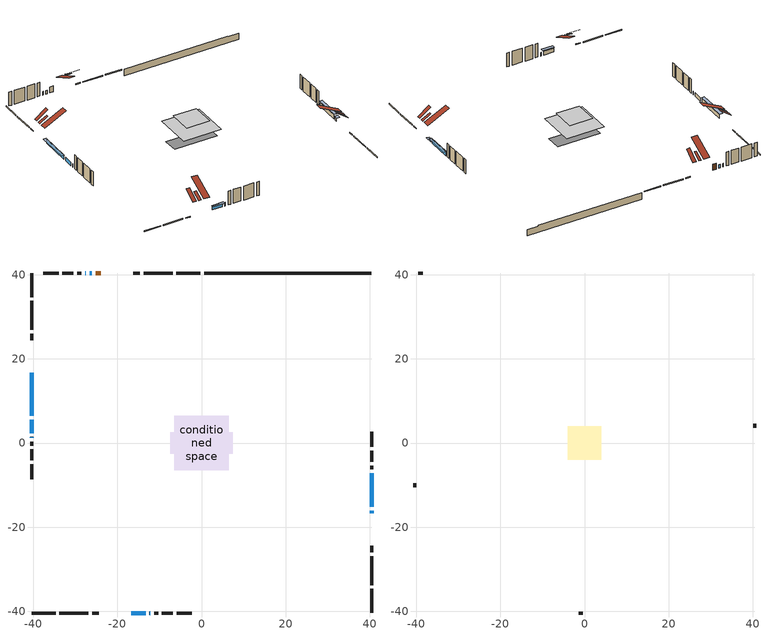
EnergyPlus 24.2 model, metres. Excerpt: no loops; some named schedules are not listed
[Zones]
conditioned space
 floor outside (Floor1 construction): -1.49,-1.49 -1.49,1.49 1.49,1.49 1.49,-1.49 z0.82
 floor adiabatic (AdiabaticFloorConstruction): -6.45,-6.45 -6.45,6.45 6.45,6.45 6.45,-6.45 z3.26
 floor foundation (Slab1 construction): -7.37,-2.56 -7.37,2.56 7.37,2.56 7.37,-2.56 z-1.47
 wall outside (RimJoist1 construction): -0.24,40.4 -5.95,40.4 / -40.4,-40.4 -34.69,-40.4 / -40.4,40.4 -40.4,34.69 / 40.4,-40.4 40.4,-34.69 z0.82:1.12
 wall outside (RimJoist2 construction): -6.88,40.4 -13.75,40.4 / -33.76,-40.4 -26.89,-40.4 / -40.4,33.76 -40.4,26.89 / 40.4,-33.76 40.4,-26.89 z0.82:1.12
 wall outside (RimJoist3 construction): -14.68,40.4 -16.19,40.4 / -25.96,-40.4 -24.46,-40.4 / -40.4,25.96 -40.4,24.46 / 40.4,-25.96 40.4,-24.46 z0.82:1.12
 wall outside (AdiabaticWallConstruction 1): -23.95,40.4 -25.16,40.4 z0.82:2.85
 wall outside (AdiabaticWallConstruction): 40.4,-16.69 40.4,-16.08 z0.82:1.74; -40.4,16.69 -40.4,6.48 / -16.69,-40.4 -13.29,-40.4 / 40.4,-15.15 40.4,-7.21 z0.82:2.17; -40.4,5.56 -40.4,2.35 / -26.09,40.4 -26.55,40.4 / -40.4,1.43 -40.4,1.22 / -27.48,40.4 -27.69,40.4 / -12.36,-40.4 -12.15,-40.4 z0.82:2.04
 wall outside (Wall1 construction): -28.61,40.4 -29.52,40.4 / -11.22,-40.4 -10.32,-40.4 / -40.4,0.29 -40.4,-0.62 / 40.4,-6.28 40.4,-5.38 z0.82:5.7
 wall outside (Wall2 construction): -30.45,40.4 -33.04,40.4 / -9.39,-40.4 -6.8,-40.4 / -40.4,-1.54 -40.4,-4.14 / 40.4,-4.45 40.4,-1.86 z0.82:5.7
 wall outside (Wall3 construction): -33.97,40.4 -37.56,40.4 / -5.87,-40.4 -2.28,-40.4 / -40.4,-5.07 -40.4,-8.65 / 40.4,-0.93 40.4,2.66 z0.82:5.7
 wall foundation (FoundationWall1 construction): 0.69,40.4,-1.47 0.69,40.4,0.82 36.43,40.4,0.82 36.43,40.4,0.63 40.4,40.4,0.63 40.4,40.4,-1.47
 window (WindowConstruction 4): 40.4,-16.69 40.4,-16.08 z0.82:1.73
 window (WindowConstruction 1): -40.4,16.69 -40.4,6.48 z0.82:2.17
 window (WindowConstruction 2): -40.4,5.56 -40.4,2.35 z0.82:2.04
 window (WindowConstruction 5): -26.09,40.4 -26.55,40.4 z0.82:2.04
 window (WindowConstruction 3): -16.69,-40.4 -13.29,-40.4 z0.82:2.17
 window (WindowConstruction 6): -40.4,1.43 -40.4,1.22 z0.82:2.04
 window (WindowConstruction 7): -27.48,40.4 -27.68,40.4 z0.82:2.04
 window (WindowConstruction 8): -12.36,-40.4 -12.15,-40.4 z0.82:2.04
 window (WindowConstruction): 40.4,-15.15 40.4,-7.21 z0.82:2.17
 door (Door): -23.95,40.4 -25.16,40.4 z0.82:2.85
 ceiling adiabatic (AdiabaticFloorConstruction): 6.45,-6.45 6.45,6.45 -6.45,6.45 -6.45,-6.45 z3.26
 roof outside (Roof1 construction): -18.28,40.4,5.7 -18.28,36.69,8.49 -17.12,36.69,8.49 -17.12,40.4,5.7; -22.37,-40.4,5.7 -22.37,-36.69,8.49 -23.53,-36.69,8.49 -23.53,-40.4,5.7; -40.4,22.37,5.7 -36.69,22.37,8.49 -36.69,23.53,8.49 -40.4,23.53,5.7; 40.4,-22.37,5.7 36.69,-22.37,8.49 36.69,-23.53,8.49 40.4,-23.53,5.7
 roof outside (Roof2 construction): -20.02,40.4,5.7 -20.02,37.59,7.34 -19.21,37.59,7.34 -19.21,40.4,5.7; -20.62,-40.4,5.7 -20.62,-37.59,7.34 -21.44,-37.59,7.34 -21.44,-40.4,5.7; -40.4,20.62,5.7 -37.59,20.62,7.34 -37.59,21.44,7.34 -40.4,21.44,5.7; 40.4,-20.62,5.7 37.59,-20.62,7.34 37.59,-21.44,7.34 40.4,-21.44,5.7
attic - vented
 floor to conditioned space (Floor2 construction Reversed): -3.93,-3.93 -3.93,3.93 3.93,3.93 3.93,-3.93 z5.7
 wall outside (Wall4 construction): -38.48,40.4 -39.48,40.4 / -1.35,-40.4 -0.36,-40.4 / -40.4,-9.58 -40.4,-10.57 / 40.4,3.59 40.4,4.58 z0.82:5.7
 roof outside (Roof3 construction): -23.03,40.4,5.7 -23.03,32.98,9.41 -20.95,32.98,9.41 -20.95,40.4,5.7; -17.62,-40.4,5.7 -17.62,-32.98,9.41 -19.69,-32.98,9.41 -19.69,-40.4,5.7; -40.4,17.62,5.7 -32.98,17.62,9.41 -32.98,19.69,9.41 -40.4,19.69,5.7; 40.4,-17.62,5.7 32.98,-17.62,9.41 32.98,-19.69,9.41 40.4,-19.69,5.7
shading: 40.4,-15.78 40.4,-16.99 41.32,-16.99 41.32,-15.78 z2.03; -40.4,6.19 -40.4,16.99 -41.32,16.99 -41.32,6.19 z2.47; -12.99,-40.4 -16.99,-40.4 -16.99,-41.32 -12.99,-41.32 z2.47; 40.4,-6.91 40.4,-15.45 41.32,-15.45 41.32,-6.91 z2.47
[Building]
Building 1: Terrain=Suburbs
[Site:Location]
Montreal Intl AP_QC: Latitude {deg}=45.47; Longitude {deg}=-73.74; Time Zone {hr}=-5; Elevation {m}=36; Keep Site Location Information=Yes
[Site:GroundTemperature:Shallow]
2.07863, -0.316383, -0.508184, 0.628371, 5.19101, 9.73239, 13.6695, 16.1636, 16.3755, 14.347, 10.5102, 6.10817
[Site:WaterMainsTemperature]
Calculation Method=Schedule; Temperature Schedule=mains temperature schedule
[Material] Roughness=Rough; Thermal Absorptance=0.9
Name | Thickness {m} | Conductivity {W/m-K} | Density {kg/m3} | Specific Heat {J/kg-K} | Solar Absorptance | Visible Absorptance
asphalt or fiberglass shingles | 0.00635 | 0.162714 | 1121.4 | 1465.45 | 0.84 | 0.84
ceiling loosefill ins | 0.169333 | 0.0480833 | 16.02 | 1046.75 | 0.7 | 0.7
ceiling stud and cavity | 0.1397 | 0.329196 | 65.682 | 1177.47 | 0.7 | 0.7
concrete 4.0 in. | 0.1016 | 1.803125 | 2242.8 | 837.4 | 0.7 | 0.7
concrete 8.0 in. | 0.2032 | 1.803125 | 2242.8 | 837.4 | 0.7 | 0.7
door material | 0.04445 | 0.053851 | 512.64 | 1214.23 | 0.7 | 0.7
exterior vertical ins | 0.0398443 | 0.029427 | 32.04 | 1214.23 | 0.7 | 0.7
floor covering | 0.0127 | 0.0433444 | 54.468 | 1339.84 | 0.6 | 0.6
floor rigid ins; rim joist rigid ins; wall rigid ins | 0.051816 | 0.029427 | 32.04 | 1214.23 | 0.7 | 0.7
floor rigid ins 1; wall rigid ins 1 | 0.512978 | 0.029427 | 32.04 | 1214.23 | 0.7 | 0.7
floor stud and cavity | 0.1397 | 0.0912768 | 92.3553 | 1139.71 | 0.7 | 0.7
floor stud and cavity 1 | 0.1397 | 1.75129 | 37.0049 | 1207.88 | 0.7 | 0.7
furniture material conditioned space 1 | 0.1524 | 0.115458 | 640.8 | 1214.23 | 0.6 | 0.6
gypsum board | 0.0127 | 0.160291 | 801 | 837.4 | 0.6 | 0.6
gypsum board 1 | 0.0127 | 0.160291 | 801 | 837.4 | 0.7 | 0.7
osb sheathing 0.5 in. | 0.0127 | 0.115458 | 512.64 | 1214.23 | 0.7 | 0.7
osb sheathing 0.75 in. | 0.01905 | 0.115458 | 512.64 | 1214.23 | 0.7 | 0.7
osb sheathing 2.0 in. | 0.0508 | 0.115458 | 512.64 | 1214.23 | 0.7 | 0.7
rim joist rigid ins 1 | 0.103632 | 0.029427 | 32.04 | 1214.23 | 0.7 | 0.7
rim joist stud and cavity | 0.0508 | 0.0380316 | 125.044 | 1163.47 | 0.6 | 0.6
rim joist stud and cavity 1 | 0.0508 | 0.0713085 | 125.044 | 1163.47 | 0.6 | 0.6
roof stud and cavity | 0.2032 | 0.113411 | 78.34581 | 1123.46 | 0.7 | 0.7
roof stud and cavity 1 | 0.2032 | 0.114409 | 78.34581 | 1123.46 | 0.7 | 0.7
wall stud and cavity | 0.1397 | 0.0731903 | 139.0536 | 1170.24 | 0.7 | 0.7
wall stud and cavity 1 | 0.1397 | 0.14373 | 139.0536 | 1170.24 | 0.7 | 0.7
wall stud and cavity 2 | 0.1397 | 0.188903 | 139.0536 | 1170.24 | 0.7 | 0.7
wall stud and cavity 3 | 0.0889 | 6.1454 | 50.32683 | 1063.81 | 0.6 | 0.6
wall stud and cavity 4 | 0.0889 | 0.380278 | 52.3479 | 1209.89 | 0.7 | 0.7
wall stud and cavity 5 | 0.0889 | 0.391764 | 83.0341 | 1211.67 | 0.7 | 0.7
wood siding | 0.0254 | 0.102417 | 544.68 | 1172.36 | 0 | 0
wood siding 1 | 0.00254 | 0.102417 | 544.68 | 1172.36 | 0 | 0
wood siding 2; wood siding 3; wood siding 4 | 0.0254 | 0.102417 | 544.68 | 1172.36 | 0.7 | 0.7
[WindowMaterial:SimpleGlazingSystem]
Name | U-Factor {W/m2-K} | Solar Heat Gain Coefficient
WindowMaterial | 2.93382 | 0.6
WindowMaterial 1 | 2.97187 | 0.6
WindowMaterial 2 | 2.97868 | 0.61
WindowMaterial 3 | 3.0383 | 0.46
WindowMaterial 4 | 3.09508 | 0.34
[Construction]
AdiabaticFloorConstruction: floor stud and cavity 1, floor rigid ins 1, osb sheathing 0.75 in., floor covering
AdiabaticWallConstruction: wood siding 3, wall rigid ins 1, wall stud and cavity 4, gypsum board
AdiabaticWallConstruction 1: wood siding 4, wall rigid ins 1, wall stud and cavity 4, gypsum board
Door: door material
Floor1 construction: floor stud and cavity, floor rigid ins, osb sheathing 0.75 in., floor covering
Floor2 construction Reversed: gypsum board, ceiling stud and cavity, ceiling loosefill ins
FoundationWall1 construction: concrete 8.0 in., gypsum board 1
furniture construction conditioned space 1: furniture material conditioned space 1
PartitionWallConstruction: gypsum board, wall stud and cavity 5, gypsum board
RimJoist1 construction; RimJoist2 construction: wood siding 2, rim joist rigid ins, osb sheathing 2.0 in., rim joist stud and cavity
RimJoist3 construction: wood siding 2, rim joist rigid ins 1, osb sheathing 2.0 in., rim joist stud and cavity 1
Roof1 construction: asphalt or fiberglass shingles, osb sheathing 0.75 in., roof stud and cavity, gypsum board
Roof2 construction: asphalt or fiberglass shingles, osb sheathing 0.75 in., roof stud and cavity 1, gypsum board
Roof3 construction: asphalt or fiberglass shingles
Slab1 construction: concrete 4.0 in.
Wall1 construction: wood siding, osb sheathing 0.5 in., wall stud and cavity, gypsum board
Wall2 construction: wood siding, wall rigid ins, osb sheathing 0.5 in., wall stud and cavity 1, gypsum board
Wall3 construction: wood siding, wall rigid ins, osb sheathing 0.5 in., wall stud and cavity 2, gypsum board
Wall4 construction: wood siding 1, wall stud and cavity 3
WindowConstruction; WindowConstruction 1; WindowConstruction 3: WindowMaterial
WindowConstruction 2: WindowMaterial 1
WindowConstruction 4: WindowMaterial 2
WindowConstruction 5: WindowMaterial 3
WindowConstruction 6; WindowConstruction 7; WindowConstruction 8: WindowMaterial 4
[Zone] Multiplier=1; Part of Total Floor Area=Yes
Name | Volume {m3}
attic - vented | 36.0797
conditioned space | 604.7
[Space]
Name | Zone | Volume {m3}
attic - vented 1 | attic - vented | 36.0797
conditioned space 1 | conditioned space | 604.7
[ZoneInfiltration:EffectiveLeakageArea]
infil attic - vented 1: Zone or Space=attic - vented 1; Schedule=Always On Discrete; Effective Air Leakage Area {cm2}=2466; Stack Coefficient=0.00059731; Wind Coefficient=1.65128e-05
[ZoneMixing]
whole house fan mix: Zone or Space=attic - vented; Schedule=Always On Continuous; Design Flow Rate Calculation Method=Flow/Zone; Design Flow Rate {m3/s}=0; Source Zone or Space=conditioned space
[SurfaceProperty:ExposedFoundationPerimeter]
Slab1: Exposed Perimeter Calculation Method=TotalExposedPerimeter; Total Exposed Perimeter {m}=39.715
[InternalMass] Zone or ZoneList=conditioned space; Space or SpaceList=conditioned space 1
Name | Construction | Surface Area {m2}
furniture mass conditioned space 1 | furniture construction conditioned space 1 | 100.312
partition wall mass | PartitionWallConstruction | 250.78
[Lights]
interior lighting: Zone or ZoneList or Space or SpaceList=conditioned space 1; Schedule=interior lighting schedule; Design Level Calculation Method=LightingLevel; Lighting Level {W}=343.2; Return Air Fraction=0; Fraction Radiant=0.6; Fraction Visible=0.2; Fraction Replaceable=1
[People]
occupants: Zone or ZoneList or Space or SpaceList=conditioned space 1; Number of People Schedule=occupants schedule; Number of People Calculation Method=People; Number of People=3; Fraction Radiant=0.314171; Sensible Heat Fraction=0.56303; Activity Level Schedule=occupants activity schedule; Carbon Dioxide Generation Rate {m3/s-W}=0; Enable ASHRAE 55 Comfort Warnings=No; Mean Radiant Temperature Calculation Type=EnclosureAveraged
[ElectricEquipment] Zone or ZoneList or Space or SpaceList=conditioned space 1; Design Level Calculation Method=EquipmentLevel
Name | Schedule | Design Level {W} | Fraction Latent | Fraction Radiant | Fraction Lost
clothes dryer | clothes dryer schedule | 140.772 | 0.015 | 0.081 | 0.85
clothes washer | clothes washer schedule | 32.1985 | 0.03 | 0.162 | 0.7
cooking range | cooking range schedule | 215.147 | 0.08 | 0.432 | 0.2
dishwasher | dishwasher schedule | 66.8632 | 0.3 | 0.18 | 0.4
fridge | fridge schedule | 72.9452 | 0 | 0.6 | 0
mech vent house fan | mech vent house fan schedule | 800 | 0 | 0 | 1
mech vent house fan cfis | mech vent house fan cfis schedule | 0 | 0 | 0 | 0
misc plug loads | misc plug loads schedule | 494.7 | 0.045 | 0.513 | 0.1
whole house fan | Always On Discrete | 0 | 0 | 0 | 1
[OtherEquipment] Zone or ZoneList or Space or SpaceList=conditioned space 1; Design Level Calculation Method=EquipmentLevel
Name | Fuel Type | Schedule | Design Level {W} | Fraction Latent | Fraction Radiant | Fraction Lost
clothes dryer 1 | Electricity | clothes dryer schedule | 0 | 0.015 | 0.081 | 0.85
cooking range 1 | Electricity | cooking range schedule | 0 | 0.08 | 0.432 | 0.2
general water use latent | None | general water use schedule | 62.594 | 1 | 0 | 0
general water use sensible | None | general water use schedule | -61.6891 | 0 | 0.6 | 0
mech vent house fan latent load | None | Always On Discrete | 0 | 1 | 0 | 0
mech vent house fan sensible load | None | Always On Discrete | 0 | 0 | 0 | 0
water heater energy adjustment1 | Electricity | Always On Discrete | 0.01 | 0 | 0 | 1
[ZoneInfiltration:DesignFlowRate] Zone or ZoneList or Space or SpaceList=conditioned space 1; Schedule=Always On Discrete; Design Flow Rate Calculation Method=Flow/Zone; Design Flow Rate {m3/s}=0
infil flow; natural vent flow; whole house fan flow
[Foundation:Kiva]
Foundation Kiva 1: Initial Indoor Air Temperature {C}=21; Wall Height Above Grade {m}=0.820003; Wall Depth Below Slab {m}=0.2032; Custom Block Material Name 1=exterior vertical ins; Custom Block Depth 1 {m}=2.28999; Custom Block X Position 1 {m}=0.2159; Custom Block Z Position 1 {m}=0
[Foundation:Kiva:Settings]
Soil Conductivity {W/m-K}=0.849921; Soil Density {kg/m3}=1842.3; Soil Specific Heat {J/kg-K}=418.7; Ground Solar Absorptivity=0.9; Ground Thermal Absorptivity=0.9; Ground Surface Roughness {m}=0.03; Far-Field Width {m}=40; Deep-Ground Boundary Condition=ZeroFlux; Deep-Ground Depth {m}=40; Minimum Cell Dimension {m}=0.2; Maximum Cell Growth Coefficient=3; Simulation Timestep=Timestep
[Exterior:Lights]
exterior lighting: Schedule=exterior lighting schedule; Design Level {W}=75.6
[Schedule:Constant]
Name | Hourly Value
Always On Continuous; mech vent house fan schedule; mech vent house fan cfis schedule; Always On Discrete | 1
occupants activity schedule | 117.228
fridge schedule | 0
[Schedule:Week:Daily]
interior lighting schedule Week Rule - Jan1-Jan27: interior lighting schedule day, interior lighting schedule day, interior lighting schedule day, interior lighting schedule day, interior lighting schedule day, interior lighting schedule day, interior lighting schedule day, interior lighting schedule default day, interior lighting schedule default day, interior lighting schedule default day, interior lighting schedule default day, interior lighting schedule default day
interior lighting schedule Week Rule - Jan28-Feb3: interior lighting schedule day, interior lighting schedule day, interior lighting schedule day, interior lighting schedule day, interior lighting schedule day 1, interior lighting schedule day 1, interior lighting schedule day 1, interior lighting schedule default day, interior lighting schedule default day, interior lighting schedule default day, interior lighting schedule default day, interior lighting schedule default day
interior lighting schedule Week Rule - Feb4-Feb24: interior lighting schedule day 1, interior lighting schedule day 1, interior lighting schedule day 1, interior lighting schedule day 1, interior lighting schedule day 1, interior lighting schedule day 1, interior lighting schedule day 1, interior lighting schedule default day, interior lighting schedule default day, interior lighting schedule default day, interior lighting schedule default day, interior lighting schedule default day
interior lighting schedule Week Rule - Feb25-Mar3: interior lighting schedule day 1, interior lighting schedule day 1, interior lighting schedule day 1, interior lighting schedule day 1, interior lighting schedule day 2, interior lighting schedule day 2, interior lighting schedule day 2, interior lighting schedule default day, interior lighting schedule default day, interior lighting schedule default day, interior lighting schedule default day, interior lighting schedule default day
interior lighting schedule Week Rule - Mar4-Mar31: interior lighting schedule day 2, interior lighting schedule day 2, interior lighting schedule day 2, interior lighting schedule day 2, interior lighting schedule day 2, interior lighting schedule day 2, interior lighting schedule day 2, interior lighting schedule default day, interior lighting schedule default day, interior lighting schedule default day, interior lighting schedule default day, interior lighting schedule default day
interior lighting schedule Week Rule - Apr1-Apr28: interior lighting schedule day 3, interior lighting schedule day 3, interior lighting schedule day 3, interior lighting schedule day 3, interior lighting schedule day 3, interior lighting schedule day 3, interior lighting schedule day 3, interior lighting schedule default day, interior lighting schedule default day, interior lighting schedule default day, interior lighting schedule default day, interior lighting schedule default day
interior lighting schedule Week Rule - Apr29-May5: interior lighting schedule day 3, interior lighting schedule day 3, interior lighting schedule day 4, interior lighting schedule day 4, interior lighting schedule day 4, interior lighting schedule day 4, interior lighting schedule day 4, interior lighting schedule default day, interior lighting schedule default day, interior lighting schedule default day, interior lighting schedule default day, interior lighting schedule default day
interior lighting schedule Week Rule - May6-May26: interior lighting schedule day 4, interior lighting schedule day 4, interior lighting schedule day 4, interior lighting schedule day 4, interior lighting schedule day 4, interior lighting schedule day 4, interior lighting schedule day 4, interior lighting schedule default day, interior lighting schedule default day, interior lighting schedule default day, interior lighting schedule default day, interior lighting schedule default day
interior lighting schedule Week Rule - May27-Jun2: interior lighting schedule day 4, interior lighting schedule day 4, interior lighting schedule day 4, interior lighting schedule day 4, interior lighting schedule day 4, interior lighting schedule day 5, interior lighting schedule day 5, interior lighting schedule default day, interior lighting schedule default day, interior lighting schedule default day, interior lighting schedule default day, interior lighting schedule default day
interior lighting schedule Week Rule - Jun3-Jun30: interior lighting schedule day 5, interior lighting schedule day 5, interior lighting schedule day 5, interior lighting schedule day 5, interior lighting schedule day 5, interior lighting schedule day 5, interior lighting schedule day 5, interior lighting schedule default day, interior lighting schedule default day, interior lighting schedule default day, interior lighting schedule default day, interior lighting schedule default day
interior lighting schedule Week Rule - Jul1-Jul28: interior lighting schedule day 6, interior lighting schedule day 6, interior lighting schedule day 6, interior lighting schedule day 6, interior lighting schedule day 6, interior lighting schedule day 6, interior lighting schedule day 6, interior lighting schedule default day, interior lighting schedule default day, interior lighting schedule default day, interior lighting schedule default day, interior lighting schedule default day
interior lighting schedule Week Rule - Jul29-Aug4: interior lighting schedule day 6, interior lighting schedule day 6, interior lighting schedule day 6, interior lighting schedule day 7, interior lighting schedule day 7, interior lighting schedule day 7, interior lighting schedule day 7, interior lighting schedule default day, interior lighting schedule default day, interior lighting schedule default day, interior lighting schedule default day, interior lighting schedule default day
interior lighting schedule Week Rule - Aug5-Aug25: interior lighting schedule day 7, interior lighting schedule day 7, interior lighting schedule day 7, interior lighting schedule day 7, interior lighting schedule day 7, interior lighting schedule day 7, interior lighting schedule day 7, interior lighting schedule default day, interior lighting schedule default day, interior lighting schedule default day, interior lighting schedule default day, interior lighting schedule default day
interior lighting schedule Week Rule - Aug26-Sep1: interior lighting schedule day 7, interior lighting schedule day 7, interior lighting schedule day 7, interior lighting schedule day 7, interior lighting schedule day 7, interior lighting schedule day 7, interior lighting schedule day 8, interior lighting schedule default day, interior lighting schedule default day, interior lighting schedule default day, interior lighting schedule default day, interior lighting schedule default day
interior lighting schedule Week Rule - Sep2-Sep29: interior lighting schedule day 8, interior lighting schedule day 8, interior lighting schedule day 8, interior lighting schedule day 8, interior lighting schedule day 8, interior lighting schedule day 8, interior lighting schedule day 8, interior lighting schedule default day, interior lighting schedule default day, interior lighting schedule default day, interior lighting schedule default day, interior lighting schedule default day
interior lighting schedule Week Rule - Sep30-Oct6: interior lighting schedule day 8, interior lighting schedule day 9, interior lighting schedule day 9, interior lighting schedule day 9, interior lighting schedule day 9, interior lighting schedule day 9, interior lighting schedule day 9, interior lighting schedule default day, interior lighting schedule default day, interior lighting schedule default day, interior lighting schedule default day, interior lighting schedule default day
interior lighting schedule Week Rule - Oct7-Oct27: interior lighting schedule day 9, interior lighting schedule day 9, interior lighting schedule day 9, interior lighting schedule day 9, interior lighting schedule day 9, interior lighting schedule day 9, interior lighting schedule day 9, interior lighting schedule default day, interior lighting schedule default day, interior lighting schedule default day, interior lighting schedule default day, interior lighting schedule default day
interior lighting schedule Week Rule - Oct28-Nov3: interior lighting schedule day 9, interior lighting schedule day 9, interior lighting schedule day 9, interior lighting schedule day 9, interior lighting schedule day 10, interior lighting schedule day 10, interior lighting schedule day 10, interior lighting schedule default day, interior lighting schedule default day, interior lighting schedule default day, interior lighting schedule default day, interior lighting schedule default day
interior lighting schedule Week Rule - Nov4-Nov24: interior lighting schedule day 10, interior lighting schedule day 10, interior lighting schedule day 10, interior lighting schedule day 10, interior lighting schedule day 10, interior lighting schedule day 10, interior lighting schedule day 10, interior lighting schedule default day, interior lighting schedule default day, interior lighting schedule default day, interior lighting schedule default day, interior lighting schedule default day
interior lighting schedule Week Rule - Nov25-Dec1: interior lighting schedule day 10, interior lighting schedule day 10, interior lighting schedule day 10, interior lighting schedule day 10, interior lighting schedule day 10, interior lighting schedule day 10, interior lighting schedule day 11, interior lighting schedule default day, interior lighting schedule default day, interior lighting schedule default day, interior lighting schedule default day, interior lighting schedule default day
interior lighting schedule Week Rule - Dec2-Dec31: interior lighting schedule day 11, interior lighting schedule day 11, interior lighting schedule day 11, interior lighting schedule day 11, interior lighting schedule day 11, interior lighting schedule day 11, interior lighting schedule day 11, interior lighting schedule default day, interior lighting schedule default day, interior lighting schedule default day, interior lighting schedule default day, interior lighting schedule default day
occupants schedule Week Rule - Jan1-Dec31: occupants schedule day, occupants schedule day, occupants schedule day, occupants schedule day, occupants schedule day, occupants schedule day, occupants schedule day, occupants schedule default day, occupants schedule default day, occupants schedule default day, occupants schedule default day, occupants schedule default day
clothes dryer schedule Week Rule - Jan1-Dec31: clothes dryer schedule day, clothes dryer schedule day, clothes dryer schedule day, clothes dryer schedule day, clothes dryer schedule day, clothes dryer schedule day, clothes dryer schedule day, clothes dryer schedule default day, clothes dryer schedule default day, clothes dryer schedule default day, clothes dryer schedule default day, clothes dryer schedule default day
clothes washer schedule Week Rule - Jan1-Dec31: clothes washer schedule day, clothes washer schedule day, clothes washer schedule day, clothes washer schedule day, clothes washer schedule day, clothes washer schedule day, clothes washer schedule day, clothes washer schedule default day, clothes washer schedule default day, clothes washer schedule default day, clothes washer schedule default day, clothes washer schedule default day
cooking range schedule Week Rule - Jan1-Dec31: cooking range schedule day, cooking range schedule day, cooking range schedule day, cooking range schedule day, cooking range schedule day, cooking range schedule day, cooking range schedule day, cooking range schedule default day, cooking range schedule default day, cooking range schedule default day, cooking range schedule default day, cooking range schedule default day
dishwasher schedule Week Rule - Jan1-Dec31: dishwasher schedule day, dishwasher schedule day, dishwasher schedule day, dishwasher schedule day, dishwasher schedule day, dishwasher schedule day, dishwasher schedule day, dishwasher schedule default day, dishwasher schedule default day, dishwasher schedule default day, dishwasher schedule default day, dishwasher schedule default day
misc plug loads schedule Week Rule - Jan1-Dec31: misc plug loads schedule day, misc plug loads schedule day, misc plug loads schedule day, misc plug loads schedule day, misc plug loads schedule day, misc plug loads schedule day, misc plug loads schedule day, misc plug loads schedule default day, misc plug loads schedule default day, misc plug loads schedule default day, misc plug loads schedule default day, misc plug loads schedule default day
general water use schedule Week Rule - Jan1-Dec31: general water use schedule day, general water use schedule day, general water use schedule day, general water use schedule day, general water use schedule day, general water use schedule day, general water use schedule day, general water use schedule default day, general water use schedule default day, general water use schedule default day, general water use schedule default day, general water use schedule default day
exterior lighting schedule Week Rule - Jan1-Jan27: exterior lighting schedule day, exterior lighting schedule day, exterior lighting schedule day, exterior lighting schedule day, exterior lighting schedule day, exterior lighting schedule day, exterior lighting schedule day, exterior lighting schedule default day, exterior lighting schedule default day, exterior lighting schedule default day, exterior lighting schedule default day, exterior lighting schedule default day
exterior lighting schedule Week Rule - Jan28-Feb3: exterior lighting schedule day, exterior lighting schedule day, exterior lighting schedule day, exterior lighting schedule day, exterior lighting schedule day 1, exterior lighting schedule day 1, exterior lighting schedule day 1, exterior lighting schedule default day, exterior lighting schedule default day, exterior lighting schedule default day, exterior lighting schedule default day, exterior lighting schedule default day
exterior lighting schedule Week Rule - Feb4-Feb24: exterior lighting schedule day 1, exterior lighting schedule day 1, exterior lighting schedule day 1, exterior lighting schedule day 1, exterior lighting schedule day 1, exterior lighting schedule day 1, exterior lighting schedule day 1, exterior lighting schedule default day, exterior lighting schedule default day, exterior lighting schedule default day, exterior lighting schedule default day, exterior lighting schedule default day
exterior lighting schedule Week Rule - Feb25-Mar3: exterior lighting schedule day 1, exterior lighting schedule day 1, exterior lighting schedule day 1, exterior lighting schedule day 1, exterior lighting schedule day 2, exterior lighting schedule day 2, exterior lighting schedule day 2, exterior lighting schedule default day, exterior lighting schedule default day, exterior lighting schedule default day, exterior lighting schedule default day, exterior lighting schedule default day
exterior lighting schedule Week Rule - Mar4-Mar31: exterior lighting schedule day 2, exterior lighting schedule day 2, exterior lighting schedule day 2, exterior lighting schedule day 2, exterior lighting schedule day 2, exterior lighting schedule day 2, exterior lighting schedule day 2, exterior lighting schedule default day, exterior lighting schedule default day, exterior lighting schedule default day, exterior lighting schedule default day, exterior lighting schedule default day
exterior lighting schedule Week Rule - Apr1-Apr28: exterior lighting schedule day 3, exterior lighting schedule day 3, exterior lighting schedule day 3, exterior lighting schedule day 3, exterior lighting schedule day 3, exterior lighting schedule day 3, exterior lighting schedule day 3, exterior lighting schedule default day, exterior lighting schedule default day, exterior lighting schedule default day, exterior lighting schedule default day, exterior lighting schedule default day
exterior lighting schedule Week Rule - Apr29-May5: exterior lighting schedule day 3, exterior lighting schedule day 3, exterior lighting schedule day 4, exterior lighting schedule day 4, exterior lighting schedule day 4, exterior lighting schedule day 4, exterior lighting schedule day 4, exterior lighting schedule default day, exterior lighting schedule default day, exterior lighting schedule default day, exterior lighting schedule default day, exterior lighting schedule default day
exterior lighting schedule Week Rule - May6-May26: exterior lighting schedule day 4, exterior lighting schedule day 4, exterior lighting schedule day 4, exterior lighting schedule day 4, exterior lighting schedule day 4, exterior lighting schedule day 4, exterior lighting schedule day 4, exterior lighting schedule default day, exterior lighting schedule default day, exterior lighting schedule default day, exterior lighting schedule default day, exterior lighting schedule default day
exterior lighting schedule Week Rule - May27-Jun2: exterior lighting schedule day 4, exterior lighting schedule day 4, exterior lighting schedule day 4, exterior lighting schedule day 4, exterior lighting schedule day 4, exterior lighting schedule day 5, exterior lighting schedule day 5, exterior lighting schedule default day, exterior lighting schedule default day, exterior lighting schedule default day, exterior lighting schedule default day, exterior lighting schedule default day
exterior lighting schedule Week Rule - Jun3-Jun30: exterior lighting schedule day 5, exterior lighting schedule day 5, exterior lighting schedule day 5, exterior lighting schedule day 5, exterior lighting schedule day 5, exterior lighting schedule day 5, exterior lighting schedule day 5, exterior lighting schedule default day, exterior lighting schedule default day, exterior lighting schedule default day, exterior lighting schedule default day, exterior lighting schedule default day
exterior lighting schedule Week Rule - Jul1-Jul28: exterior lighting schedule day 6, exterior lighting schedule day 6, exterior lighting schedule day 6, exterior lighting schedule day 6, exterior lighting schedule day 6, exterior lighting schedule day 6, exterior lighting schedule day 6, exterior lighting schedule default day, exterior lighting schedule default day, exterior lighting schedule default day, exterior lighting schedule default day, exterior lighting schedule default day
exterior lighting schedule Week Rule - Jul29-Aug4: exterior lighting schedule day 6, exterior lighting schedule day 6, exterior lighting schedule day 6, exterior lighting schedule day 7, exterior lighting schedule day 7, exterior lighting schedule day 7, exterior lighting schedule day 7, exterior lighting schedule default day, exterior lighting schedule default day, exterior lighting schedule default day, exterior lighting schedule default day, exterior lighting schedule default day
exterior lighting schedule Week Rule - Aug5-Aug25: exterior lighting schedule day 7, exterior lighting schedule day 7, exterior lighting schedule day 7, exterior lighting schedule day 7, exterior lighting schedule day 7, exterior lighting schedule day 7, exterior lighting schedule day 7, exterior lighting schedule default day, exterior lighting schedule default day, exterior lighting schedule default day, exterior lighting schedule default day, exterior lighting schedule default day
exterior lighting schedule Week Rule - Aug26-Sep1: exterior lighting schedule day 7, exterior lighting schedule day 7, exterior lighting schedule day 7, exterior lighting schedule day 7, exterior lighting schedule day 7, exterior lighting schedule day 7, exterior lighting schedule day 8, exterior lighting schedule default day, exterior lighting schedule default day, exterior lighting schedule default day, exterior lighting schedule default day, exterior lighting schedule default day
exterior lighting schedule Week Rule - Sep2-Sep29: exterior lighting schedule day 8, exterior lighting schedule day 8, exterior lighting schedule day 8, exterior lighting schedule day 8, exterior lighting schedule day 8, exterior lighting schedule day 8, exterior lighting schedule day 8, exterior lighting schedule default day, exterior lighting schedule default day, exterior lighting schedule default day, exterior lighting schedule default day, exterior lighting schedule default day
exterior lighting schedule Week Rule - Sep30-Oct6: exterior lighting schedule day 8, exterior lighting schedule day 9, exterior lighting schedule day 9, exterior lighting schedule day 9, exterior lighting schedule day 9, exterior lighting schedule day 9, exterior lighting schedule day 9, exterior lighting schedule default day, exterior lighting schedule default day, exterior lighting schedule default day, exterior lighting schedule default day, exterior lighting schedule default day
exterior lighting schedule Week Rule - Oct7-Oct27: exterior lighting schedule day 9, exterior lighting schedule day 9, exterior lighting schedule day 9, exterior lighting schedule day 9, exterior lighting schedule day 9, exterior lighting schedule day 9, exterior lighting schedule day 9, exterior lighting schedule default day, exterior lighting schedule default day, exterior lighting schedule default day, exterior lighting schedule default day, exterior lighting schedule default day
[Schedule:Year]
interior lighting schedule: interior lighting schedule Week Rule - Jan1-Jan27, 1, 1, 1, 27, interior lighting schedule Week Rule - Jan28-Feb3, 1, 28, 2, 3, interior lighting schedule Week Rule - Feb4-Feb24, 2, 4, 2, 24, interior lighting schedule Week Rule - Feb25-Mar3, 2, 25, 3, 3, interior lighting schedule Week Rule - Mar4-Mar31, 3, 4, 3, 31, interior lighting schedule Week Rule - Apr1-Apr28, 4, 1, 4, 28, interior lighting schedule Week Rule - Apr29-May5, 4, 29, 5, 5, interior lighting schedule Week Rule - May6-May26, 5, 6, 5, 26, interior lighting schedule Week Rule - May27-Jun2, 5, 27, 6, 2, interior lighting schedule Week Rule - Jun3-Jun30, 6, 3, 6, 30, interior lighting schedule Week Rule - Jul1-Jul28, 7, 1, 7, 28, interior lighting schedule Week Rule - Jul29-Aug4, 7, 29, 8, 4, interior lighting schedule Week Rule - Aug5-Aug25, 8, 5, 8, 25, interior lighting schedule Week Rule - Aug26-Sep1, 8, 26, 9, 1, interior lighting schedule Week Rule - Sep2-Sep29, 9, 2, 9, 29, interior lighting schedule Week Rule - Sep30-Oct6, 9, 30, 10, 6, interior lighting schedule Week Rule - Oct7-Oct27, 10, 7, 10, 27, interior lighting schedule Week Rule - Oct28-Nov3, 10, 28, 11, 3, interior lighting schedule Week Rule - Nov4-Nov24, 11, 4, 11, 24, interior lighting schedule Week Rule - Nov25-Dec1, 11, 25, 12, 1, interior lighting schedule Week Rule - Dec2-Dec31, 12, 2, 12, 31
occupants schedule: occupants schedule Week Rule - Jan1-Dec31, 1, 1, 12, 31
clothes dryer schedule: clothes dryer schedule Week Rule - Jan1-Dec31, 1, 1, 12, 31
clothes washer schedule: clothes washer schedule Week Rule - Jan1-Dec31, 1, 1, 12, 31
cooking range schedule: cooking range schedule Week Rule - Jan1-Dec31, 1, 1, 12, 31
dishwasher schedule: dishwasher schedule Week Rule - Jan1-Dec31, 1, 1, 12, 31
misc plug loads schedule: misc plug loads schedule Week Rule - Jan1-Dec31, 1, 1, 12, 31
general water use schedule: general water use schedule Week Rule - Jan1-Dec31, 1, 1, 12, 31
exterior lighting schedule: exterior lighting schedule Week Rule - Jan1-Jan27, 1, 1, 1, 27, exterior lighting schedule Week Rule - Jan28-Feb3, 1, 28, 2, 3, exterior lighting schedule Week Rule - Feb4-Feb24, 2, 4, 2, 24, exterior lighting schedule Week Rule - Feb25-Mar3, 2, 25, 3, 3, exterior lighting schedule Week Rule - Mar4-Mar31, 3, 4, 3, 31, exterior lighting schedule Week Rule - Apr1-Apr28, 4, 1, 4, 28, exterior lighting schedule Week Rule - Apr29-May5, 4, 29, 5, 5, exterior lighting schedule Week Rule - May6-May26, 5, 6, 5, 26, exterior lighting schedule Week Rule - May27-Jun2, 5, 27, 6, 2, exterior lighting schedule Week Rule - Jun3-Jun30, 6, 3, 6, 30, exterior lighting schedule Week Rule - Jul1-Jul28, 7, 1, 7, 28, exterior lighting schedule Week Rule - Jul29-Aug4, 7, 29, 8, 4, exterior lighting schedule Week Rule - Aug5-Aug25, 8, 5, 8, 25, exterior lighting schedule Week Rule - Aug26-Sep1, 8, 26, 9, 1, exterior lighting schedule Week Rule - Sep2-Sep29, 9, 2, 9, 29, exterior lighting schedule Week Rule - Sep30-Oct6, 9, 30, 10, 6, exterior lighting schedule Week Rule - Oct7-Oct27, 10, 7, 10, 27, exterior lighting schedule Week Rule - Oct28-Nov3, 10, 28, 11, 3, exterior lighting schedule Week Rule - Nov4-Nov24, 11, 4, 11, 24, exterior lighting schedule Week Rule - Nov25-Dec1, 11, 25, 12, 1, exterior lighting schedule Week Rule - Dec2-Dec31, 12, 2, 12, 31
[Schedule:Compact]
mains temperature schedule: Through: 01/01, For: AllDays, Until: 24:00, 6.56833, Through: 01/02, For: AllDays, Until: 24:00, 6.48722, Through: 01/03, For: AllDays, Until: 24:00, 6.40722, Through: 01/04, For: AllDays, Until: 24:00, 6.32889, Through: 01/05, For: AllDays, Until: 24:00, 6.25167, Through: 01/06, For: AllDays, Until: 24:00, 6.17611, Through: 01/07, For: AllDays, Until: 24:00, 6.10222, Through: 01/08, For: AllDays, Until: 24:00, 6.02944, Through: 01/09, For: AllDays, Until: 24:00, 5.95833, Through: 01/10, For: AllDays, Until: 24:00, 5.88889, Through: 01/11, For: AllDays, Until: 24:00, 5.82056, Through: 01/12, For: AllDays, Until: 24:00, 5.75444, Through: 01/13, For: AllDays, Until: 24:00, 5.68944, Through: 01/14, For: AllDays, Until: 24:00, 5.62611, Through: 01/15, For: AllDays, Until: 24:00, 5.56444, Through: 01/16, For: AllDays, Until: 24:00, 5.50444, Through: 01/17, For: AllDays, Until: 24:00, 5.44611, Through: 01/18, For: AllDays, Until: 24:00, 5.38944, Through: 01/19, For: AllDays, Until: 24:00, 5.33389, Through: 01/20, For: AllDays, Until: 24:00, 5.28111, Through: 01/21, For: AllDays, Until: 24:00, 5.22944, Through: 01/22, For: AllDays, Until: 24:00, 5.17944, Through: 01/23, For: AllDays, Until: 24:00, 5.13111, Through: 01/24, For: AllDays, Until: 24:00, 5.085, Through: 01/25, For: AllDays, Until: 24:00, 5.04056, Through: 01/26, For: AllDays, Until: 24:00, 4.99778, Through: 01/27, For: AllDays, Until: 24:00, 4.95667, Through: 01/28, For: AllDays, Until: 24:00, 4.91778, Through: 01/29, For: AllDays, Until: 24:00, 4.88056, Through: 01/30, For: AllDays, Until: 24:00, 4.845, Through: 01/31, For: AllDays, Until: 24:00, 4.81167, Through: 02/01, For: AllDays, Until: 24:00, 4.77944, Through: 02/02, For: AllDays, Until: 24:00, 4.75, Through: 02/03, For: AllDays, Until: 24:00, 4.72167, Through: 02/04, For: AllDays, Until: 24:00, 4.69611, Through: 02/05, For: AllDays, Until: 24:00, 4.67167, Through: 02/06, For: AllDays, Until: 24:00, 4.64944, Through: 02/07, For: AllDays, Until: 24:00, 4.62889, Through: 02/08, For: AllDays, Until: 24:00, 4.61056, Through: 02/09, For: AllDays, Until: 24:00, 4.59389, Through: 02/10, For: AllDays, Until: 24:00, 4.57944, Through: 02/11, For: AllDays, Until: 24:00, 4.56667, Through: 02/12, For: AllDays, Until: 24:00, 4.55611, Through: 02/13, For: AllDays, Until: 24:00, 4.54722, Through: 02/14, For: AllDays, Until: 24:00, 4.54056, Through: 02/15, For: AllDays, Until: 24:00, 4.53556, Through: 02/16, For: AllDays, Until: 24:00, 4.53278, Through: 02/17, For: AllDays, Until: 24:00, 4.53167, Through: 02/18, For: AllDays, Until: 24:00, 4.53278, Through: 02/19, For: AllDays, Until: 24:00, 4.53556, Through: 02/20, For: AllDays, Until: 24:00, 4.54056, Through: 02/21, For: AllDays, Until: 24:00, 4.54722, Through: 02/22, For: AllDays, Until: 24:00, 4.55611, Through: 02/23, For: AllDays, Until: 24:00, 4.56667, Through: 02/24, For: AllDays, Until: 24:00, 4.57944, Through: 02/25, For: AllDays, Until: 24:00, 4.59389, Through: 02/26, For: AllDays, Until: 24:00, 4.61056, Through: 02/27, For: AllDays, Until: 24:00, 4.62889, Through: 02/28, For: AllDays, Until: 24:00, 4.64889, Through: 03/01, For: AllDays, Until: 24:00, 4.67111, Through: 03/02, For: AllDays, Until: 24:00, 4.69556, Through: 03/03, For: AllDays, Until: 24:00, 4.72167, Through: 03/04, For: AllDays, Until: 24:00, 4.74944, Through: 03/05, For: AllDays, Until: 24:00, 4.77944, Through: 03/06, For: AllDays, Until: 24:00, 4.81111, Through: 03/07, For: AllDays, Until: 24:00, 4.84444, Through: 03/08, For: AllDays, Until: 24:00, 4.88, Through: 03/09, For: AllDays, Until: 24:00, 4.91722, Through: 03/10, For: AllDays, Until: 24:00, 4.95611, Through: 03/11, For: AllDays, Until: 24:00, 4.99722, Through: 03/12, For: AllDays, Until: 24:00, 5.04, Through: 03/13, For: AllDays, Until: 24:00, 5.08444, Through: 03/14, For: AllDays, Until: 24:00, 5.13056, Through: 03/15, For: AllDays, Until: 24:00, 5.17889, Through: 03/16, For: AllDays, Until: 24:00, 5.22833, Through: 03/17, For: AllDays, Until: 24:00, 5.28, Through: 03/18, For: AllDays, Until: 24:00, 5.33333, Through: 03/19, For: AllDays, Until: 24:00, 5.38833, Through: 03/20, For: AllDays, Until: 24:00, 5.445, Through: 03/21, For: AllDays, Until: 24:00, 5.50333, Through: 03/22, For: AllDays, Until: 24:00, 5.56333, Through: 03/23, For: AllDays, Until: 24:00, 5.625, Through: 03/24, For: AllDays, Until: 24:00, 5.68833, Through: 03/25, For: AllDays, Until: 24:00, 5.75333, Through: 03/26, For: AllDays, Until: 24:00, 5.81944, Through: 03/27, For: AllDays, Until: 24:00, 5.88778, Through: 03/28, For: AllDays, Until: 24:00, 5.95722, Through: 03/29, For: AllDays, Until: 24:00, 6.02833, Through: 03/30, For: AllDays, Until: 24:00, 6.10111, Through: 03/31, For: AllDays, Until: 24:00, 6.175, Through: 04/01, For: AllDays, Until: 24:00, 6.25056, Through: 04/02, For: AllDays, Until: 24:00, 6.32778, Through: 04/03, For: AllDays, Until: 24:00, 6.40611, Through: 04/04, For: AllDays, Until: 24:00, 6.48556, Through: 04/05, For: AllDays, Until: 24:00, 6.56722, Through: 04/06, For: AllDays, Until: 24:00, 6.64944, Through: 04/07, For: AllDays, Until: 24:00, 6.73333, Through: 04/08, For: AllDays, Until: 24:00, 6.81833, Through: 04/09, For: AllDays, Until: 24:00, 6.905, Through: 04/10, For: AllDays, Until: 24:00, 6.99278, Through: 04/11, For: AllDays, Until: 24:00, 7.08111, Through: 04/12, For: AllDays, Until: 24:00, 7.17167, Through: 04/13, For: AllDays, Until: 24:00, 7.26278, Through: 04/14, For: AllDays, Until: 24:00, 7.355, Through: 04/15, For: AllDays, Until: 24:00, 7.44833, Through: 04/16, For: AllDays, Until: 24:00, 7.54278, Through: 04/17, For: AllDays, Until: 24:00, 7.63889, Through: 04/18, For: AllDays, Until: 24:00, 7.735, Through: 04/19, For: AllDays, Until: 24:00, 7.83278, Through: 04/20, For: AllDays, Until: 24:00, 7.93167, Through: 04/21, For: AllDays, Until: 24:00, 8.03111, Through: 04/22, For: AllDays, Until: 24:00, 8.13167, Through: 04/23, For: AllDays, Until: 24:00, 8.23278, Through: 04/24, For: AllDays, Until: 24:00, 8.335, Through: 04/25, For: AllDays, Until: 24:00, 8.43778, Through: 04/26, For: AllDays, Until: 24:00, 8.54167, Through: 04/27, For: AllDays, Until: 24:00, 8.64611, Through: 04/28, For: AllDays, Until: 24:00, 8.75167, Through: 04/29, For: AllDays, Until: 24:00, 8.85778, Through: 04/30, For: AllDays, Until: 24:00, 8.96444, Through: 05/01, For: AllDays, Until: 24:00, 9.07167, Through: 05/02, For: AllDays, Until: 24:00, 9.17944, Through: 05/03, For: AllDays, Until: 24:00, 9.28778, Through: 05/04, For: AllDays, Until: 24:00, 9.39667, Through: 05/05, For: AllDays, Until: 24:00, 9.50667, Through: 05/06, For: AllDays, Until: 24:00, 9.61667, Through: 05/07, For: AllDays, Until: 24:00, 9.72667, Through: 05/08, For: AllDays, Until: 24:00, 9.83778, Through: 05/09, For: AllDays, Until: 24:00, 9.94889, Through: 05/10, For: AllDays, Until: 24:00, 10.0606, Through: 05/11, For: AllDays, Until: 24:00, 10.1722, Through: 05/12, For: AllDays, Until: 24:00, 10.2844, Through: 05/13, For: AllDays, Until: 24:00, 10.3967, Through: 05/14, For: AllDays, Until: 24:00, 10.5094, Through: 05/15, For: AllDays, Until: 24:00, 10.6222, Through: 05/16, For: AllDays, Until: 24:00, 10.735, Through: 05/17, For: AllDays, Until: 24:00, 10.8478, Through: 05/18, For: AllDays, Until: 24:00, 10.9611, Through: 05/19, For: AllDays, Until: 24:00, 11.0744, Through: 05/20, For: AllDays, Until: 24:00, 11.1872, Through: 05/21, For: AllDays, Until: 24:00, 11.3006, Through: 05/22, For: AllDays, Until: 24:00, 11.4133, Through: 05/23, For: AllDays, Until: 24:00, 11.5267, Through: 05/24, For: AllDays, Until: 24:00, 11.6394, Through: 05/25, For: AllDays, Until: 24:00, 11.7522, Through: 05/26, For: AllDays, Until: 24:00, 11.8644, Through: 05/27, For: AllDays, Until: 24:00, 11.9767, Through: 05/28, For: AllDays, Until: 24:00, 12.0889, Through: 05/29, For: AllDays, Until: 24:00, 12.2006, Through: 05/30, For: AllDays, Until: 24:00, 12.3122, Through: 05/31, For: AllDays, Until: 24:00, 12.4228, Through: 06/01, For: AllDays, Until: 24:00, 12.5339, Through: 06/02, For: AllDays, Until: 24:00, 12.6439, Through: 06/03, For: AllDays, Until: 24:00, 12.7539, Through: 06/04, For: AllDays, Until: 24:00, 12.8628, Through: 06/05, For: AllDays, Until: 24:00, 12.9717, Through: 06/06, For: AllDays, Until: 24:00, 13.08, Through: 06/07, For: AllDays, Until: 24:00, 13.1878, Through: 06/08, For: AllDays, Until: 24:00, 13.2944, Through: 06/09, For: AllDays, Until: 24:00, 13.4011, Through: 06/10, For: AllDays, Until: 24:00, 13.5067, Through: 06/11, For: AllDays, Until: 24:00, 13.6117, Through: 06/12, For: AllDays, Until: 24:00, 13.7156, Through: 06/13, For: AllDays, Until: 24:00, 13.8194, Through: 06/14, For: AllDays, Until: 24:00, 13.9222, Through: 06/15, For: AllDays, Until: 24:00, 14.0239, Through: 06/16, For: AllDays, Until: 24:00, 14.125, Through: 06/17, For: AllDays, Until: 24:00, 14.225, Through: 06/18, For: AllDays, Until: 24:00, 14.3239, Through: 06/19, For: AllDays, Until: 24:00, 14.4222, Through: 06/20, For: AllDays, Until: 24:00, 14.5194, Through: 06/21, For: AllDays, Until: 24:00, 14.6156, Through: 06/22, For: AllDays, Until: 24:00, 14.7106, Through: 06/23, For: AllDays, Until: 24:00, 14.805, Through: 06/24, For: AllDays, Until: 24:00, 14.8978, Through: 06/25, For: AllDays, Until: 24:00, 14.9894, Through: 06/26, For: AllDays, Until: 24:00, 15.0806, Through: 06/27, For: AllDays, Until: 24:00, 15.17, Through: 06/28, For: AllDays, Until: 24:00, 15.2583, Through: 06/29, For: AllDays, Until: 24:00, 15.3456, Through: 06/30, For: AllDays, Until: 24:00, 15.4311, Through: 07/01, For: AllDays, Until: 24:00, 15.5161, Through: 07/02, For: AllDays, Until: 24:00, 15.5989, Through: 07/03, For: AllDays, Until: 24:00, 15.6811, Through: 07/04, For: AllDays, Until: 24:00, 15.7617, Through: 07/05, For: AllDays, Until: 24:00, 15.8411, Through: 07/06, For: AllDays, Until: 24:00, 15.9189, Through: 07/07, For: AllDays, Until: 24:00, 15.995, Through: 07/08, For: AllDays, Until: 24:00, 16.07, Through: 07/09, For: AllDays, Until: 24:00, 16.1433, Through: 07/10, For: AllDays, Until: 24:00, 16.2156, Through: 07/11, For: AllDays, Until: 24:00, 16.2861, Through: 07/12, For: AllDays, Until: 24:00, 16.355, Through: 07/13, For: AllDays, Until: 24:00, 16.4222, Through: 07/14, For: AllDays, Until: 24:00, 16.4878, Through: 07/15, For: AllDays, Until: 24:00, 16.5522, Through: 07/16, For: AllDays, Until: 24:00, 16.615, Through: 07/17, For: AllDays, Until: 24:00, 16.6756, Through: 07/18, For: AllDays, Until: 24:00, 16.735, Through: 07/19, For: AllDays, Until: 24:00, 16.7928, Through: 07/20, For: AllDays, Until: 24:00, 16.8489, Through: 07/21, For: AllDays, Until: 24:00, 16.9028, Through: 07/22, For: AllDays, Until: 24:00, 16.9556, Through: 07/23, For: AllDays, Until: 24:00, 17.0061, Through: 07/24, For: AllDays, Until: 24:00, 17.0556, Through: 07/25, For: AllDays, Until: 24:00, 17.1028, Through: 07/26, For: AllDays, Until: 24:00, 17.1483, Through: 07/27, For: AllDays, Until: 24:00, 17.1917, Through: 07/28, For: AllDays, Until: 24:00, 17.2339, Through: 07/29, For: AllDays, Until: 24:00, 17.2739, Through: 07/30, For: AllDays, Until: 24:00, 17.3122, Through: 07/31, For: AllDays, Until: 24:00, 17.3489, Through: 08/01, For: AllDays, Until: 24:00, 17.3833, Through: 08/02, For: AllDays, Until: 24:00, 17.4161, Through: 08/03, For: AllDays, Until: 24:00, 17.4467, Through: 08/04, For: AllDays, Until: 24:00, 17.4761, Through: 08/05, For: AllDays, Until: 24:00, 17.5028, Through: 08/06, For: AllDays, Until: 24:00, 17.5283, Through: 08/07, For: AllDays, Until: 24:00, 17.5517, Through: 08/08, For: AllDays, Until: 24:00, 17.5728, Through: 08/09, For: AllDays, Until: 24:00, 17.5922, Through: 08/10, For: AllDays, Until: 24:00, 17.61, Through: 08/11, For: AllDays, Until: 24:00, 17.6256, Through: 08/12, For: AllDays, Until: 24:00, 17.6394, Through: 08/13, For: AllDays, Until: 24:00, 17.6511, Through: 08/14, For: AllDays, Until: 24:00, 17.6611, Through: 08/15, For: AllDays, Until: 24:00, 17.6689, Through: 08/16, For: AllDays, Until: 24:00, 17.675, Through: 08/17, For: AllDays, Until: 24:00, 17.6789, Through: 08/18, For: AllDays, Until: 24:00, 17.6811, Through: 08/19, For: AllDays, Until: 24:00, 17.6811, Through: 08/20, For: AllDays, Until: 24:00, 17.6794, Through: 08/21, For: AllDays, Until: 24:00, 17.6756, Through: 08/22, For: AllDays, Until: 24:00, 17.67, Through: 08/23, For: AllDays, Until: 24:00, 17.6622, Through: 08/24, For: AllDays, Until: 24:00, 17.6528, Through: 08/25, For: AllDays, Until: 24:00, 17.6411, Through: 08/26, For: AllDays, Until: 24:00, 17.6278, Through: 08/27, For: AllDays, Until: 24:00, 17.6122, Through: 08/28, For: AllDays, Until: 24:00, 17.595, Through: 08/29, For: AllDays, Until: 24:00, 17.5756, Through: 08/30, For: AllDays, Until: 24:00, 17.5544, Through: 08/31, For: AllDays, Until: 24:00, 17.5311, Through: 09/01, For: AllDays, Until: 24:00, 17.5061, Through: 09/02, For: AllDays, Until: 24:00, 17.4794, Through: 09/03, For: AllDays, Until: 24:00, 17.4506, Through: 09/04, For: AllDays, Until: 24:00, 17.42, Through: 09/05, For: AllDays, Until: 24:00, 17.3878, Through: 09/06, For: AllDays, Until: 24:00, 17.3533, Through: 09/07, For: AllDays, Until: 24:00, 17.3172, Through: 09/08, For: AllDays, Until: 24:00, 17.2789, Through: 09/09, For: AllDays, Until: 24:00, 17.2389, Through: 09/10, For: AllDays, Until: 24:00, 17.1972, Through: 09/11, For: AllDays, Until: 24:00, 17.1539, Through: 09/12, For: AllDays, Until: 24:00, 17.1083, Through: 09/13, For: AllDays, Until: 24:00, 17.0617, Through: 09/14, For: AllDays, Until: 24:00, 17.0128, Through: 09/15, For: AllDays, Until: 24:00, 16.9622, Through: 09/16, For: AllDays, Until: 24:00, 16.9094, Through: 09/17, For: AllDays, Until: 24:00, 16.8556, Through: 09/18, For: AllDays, Until: 24:00, 16.8, Through: 09/19, For: AllDays, Until: 24:00, 16.7422, Through: 09/20, For: AllDays, Until: 24:00, 16.6833, Through: 09/21, For: AllDays, Until: 24:00, 16.6228, Through: 09/22, For: AllDays, Until: 24:00, 16.56, Through: 09/23, For: AllDays, Until: 24:00, 16.4961, Through: 09/24, For: AllDays, Until: 24:00, 16.4306, Through: 09/25, For: AllDays, Until: 24:00, 16.3633, Through: 09/26, For: AllDays, Until: 24:00, 16.295, Through: 09/27, For: AllDays, Until: 24:00, 16.2244, Through: 09/28, For: AllDays, Until: 24:00, 16.1528, Through: 09/29, For: AllDays, Until: 24:00, 16.0794, Through: 09/30, For: AllDays, Until: 24:00, 16.0044, Through: 10/01, For: AllDays, Until: 24:00, 15.9283, Through: 10/02, For: AllDays, Until: 24:00, 15.8511, Through: 10/03, For: AllDays, Until: 24:00, 15.7717, Through: 10/04, For: AllDays, Until: 24:00, 15.6917, Through: 10/05, For: AllDays, Until: 24:00, 15.6094, Through: 10/06, For: AllDays, Until: 24:00, 15.5267, Through: 10/07, For: AllDays, Until: 24:00, 15.4422, Through: 10/08, For: AllDays, Until: 24:00, 15.3567, Through: 10/09, For: AllDays, Until: 24:00, 15.2694, Through: 10/10, For: AllDays, Until: 24:00, 15.1811, Through: 10/11, For: AllDays, Until: 24:00, 15.0917, Through: 10/12, For: AllDays, Until: 24:00, 15.0011, Through: 10/13, For: AllDays, Until: 24:00, 14.9094, Through: 10/14, For: AllDays, Until: 24:00, 14.8167, Through: 10/15, For: AllDays, Until: 24:00, 14.7228, Through: 10/16, For: AllDays, Until: 24:00, 14.6278, Through: 10/17, For: AllDays, Until: 24:00, 14.5317, Through: 10/18, For: AllDays, Until: 24:00, 14.4344, Through: 10/19, For: AllDays, Until: 24:00, 14.3367, Through: 10/20, For: AllDays, Until: 24:00, 14.2378, Through: 10/21, For: AllDays, Until: 24:00, 14.1378, Through: 10/22, For: AllDays, Until: 24:00, 14.0367, Through: 10/23, For: AllDays, Until: 24:00, 13.935, Through: 10/24, For: AllDays, Until: 24:00, 13.8322, Through: 10/25, For: AllDays, Until: 24:00, 13.7289, Through: 10/26, For: AllDays, Until: 24:00, 13.625, Through: 10/27, For: AllDays, Until: 24:00, 13.52, Through: 10/28, For: AllDays, Until: 24:00, 13.4144, Through: 10/29, For: AllDays, Until: 24:00, 13.3083, Through: 10/30, For: AllDays, Until: 24:00, 13.2011, Through: 10/31, For: AllDays, Until: 24:00, 13.0939, Through: 11/01, For: AllDays, Until: 24:00, 12.9856, Through: 11/02, For: AllDays, Until: 24:00, 12.8767, Through: 11/03, For: AllDays, Until: 24:00, 12.7678, Through: 11/04, For: AllDays, Until: 24:00, 12.6578, Through: 11/05, For: AllDays, Until: 24:00, 12.5478, Through: 11/06, For: AllDays, Until: 24:00, 12.4372, Through: 11/07, For: AllDays, Until: 24:00, 12.3261, Through: 11/08, For: AllDays, Until: 24:00, 12.215, Through: 11/09, For: AllDays, Until: 24:00, 12.1033, Through: 11/10, For: AllDays, Until: 24:00, 11.9911, Through: 11/11, For: AllDays, Until: 24:00, 11.8789, Through: 11/12, For: AllDays, Until: 24:00, 11.7667, Through: 11/13, For: AllDays, Until: 24:00, 11.6539, Through: 11/14, For: AllDays, Until: 24:00, 11.5411, Through: 11/15, For: AllDays, Until: 24:00, 11.4278, Through: 11/16, For: AllDays, Until: 24:00, 11.315, Through: 11/17, For: AllDays, Until: 24:00, 11.2017, Through: 11/18, For: AllDays, Until: 24:00, 11.0889, Through: 11/19, For: AllDays, Until: 24:00, 10.9756, Through: 11/20, For: AllDays, Until: 24:00, 10.8622, Through: 11/21, For: AllDays, Until: 24:00, 10.7494, Through: 11/22, For: AllDays, Until: 24:00, 10.6367, Through: 11/23, For: AllDays, Until: 24:00, 10.5239, Through: 11/24, For: AllDays, Until: 24:00, 10.4111, Through: 11/25, For: AllDays, Until: 24:00, 10.2989, Through: 11/26, For: AllDays, Until: 24:00, 10.1867, Through: 11/27, For: AllDays, Until: 24:00, 10.0744, Through: 11/28, For: AllDays, Until: 24:00, 9.96333, Through: 11/29, For: AllDays, Until: 24:00, 9.85167, Through: 11/30, For: AllDays, Until: 24:00, 9.74111, Through: 12/01, For: AllDays, Until: 24:00, 9.63056, Through: 12/02, For: AllDays, Until: 24:00, 9.52056, Through: 12/03, For: AllDays, Until: 24:00, 9.41111, Through: 12/04, For: AllDays, Until: 24:00, 9.30167, Through: 12/05, For: AllDays, Until: 24:00, 9.19333, Through: 12/06, For: AllDays, Until: 24:00, 9.08556, Through: 12/07, For: AllDays, Until: 24:00, 8.97778, Through: 12/08, For: AllDays, Until: 24:00, 8.87111, Through: 12/09, For: AllDays, Until: 24:00, 8.765, Through: 12/10, For: AllDays, Until: 24:00, 8.66, Through: 12/11, For: AllDays, Until: 24:00, 8.555, Through: 12/12, For: AllDays, Until: 24:00, 8.45111, Through: 12/13, For: AllDays, Until: 24:00, 8.34833, Through: 12/14, For: AllDays, Until: 24:00, 8.24611, Through: 12/15, For: AllDays, Until: 24:00, 8.14444, Through: 12/16, For: AllDays, Until: 24:00, 8.04389, Through: 12/17, For: AllDays, Until: 24:00, 7.94444, Through: 12/18, For: AllDays, Until: 24:00, 7.84556, Through: 12/19, For: AllDays, Until: 24:00, 7.74778, Through: 12/20, For: AllDays, Until: 24:00, 7.65111, Through: 12/21, For: AllDays, Until: 24:00, 7.555, Through: 12/22, For: AllDays, Until: 24:00, 7.46056, Through: 12/23, For: AllDays, Until: 24:00, 7.36667, Through: 12/24, For: AllDays, Until: 24:00, 7.27444, Through: 12/25, For: AllDays, Until: 24:00, 7.18278, Through: 12/26, For: AllDays, Until: 24:00, 7.09278, Through: 12/27, For: AllDays, Until: 24:00, 7.00389, Through: 12/28, For: AllDays, Until: 24:00, 6.91611, Through: 12/29, For: AllDays, Until: 24:00, 6.82944, Through: 12/30, For: AllDays, Until: 24:00, 6.74389, Through: 12/31, For: AllDays, Until: 24:00, 6.66
